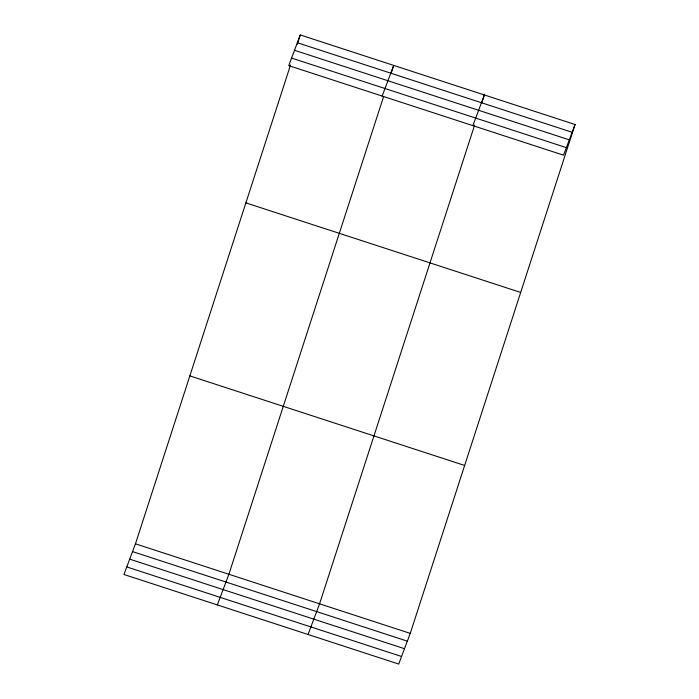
<?xml version="1.0" encoding="UTF-8"?>
<svg xmlns="http://www.w3.org/2000/svg" width="699" height="699" viewBox="0 0 699 699"><rect width="100%" height="100%" fill="white"/><g stroke="black" fill="none" stroke-linecap="round" stroke-linejoin="round"><path stroke-width="1.05" d="M575.067 124.518L563.534 155.187L288.739 65.619L300.273 34.95L575.067 124.518L410.261 633.381L398.727 664.05L123.933 574.482L135.466 543.813L290.531 65.007M297.25 44.282L300.273 34.95M383.629 96.497L228.896 574.263L217.363 604.932M391.012 73.692L393.703 65.4L382.17 96.078M474.647 125.025L319.574 603.822L308.049 634.491M481.698 103.251L484.381 94.959L472.856 125.637M297.346 42.726L572.14 132.294M294.506 50.284L569.301 139.852M291.579 58.069L566.373 147.638M245.882 202.876L520.676 292.444M189.848 375.887L464.643 465.455M135.466 543.813L410.261 633.381M132.539 551.59L407.334 641.158M129.699 559.139L404.494 648.707M126.772 566.924L401.567 656.492"/></g></svg>
